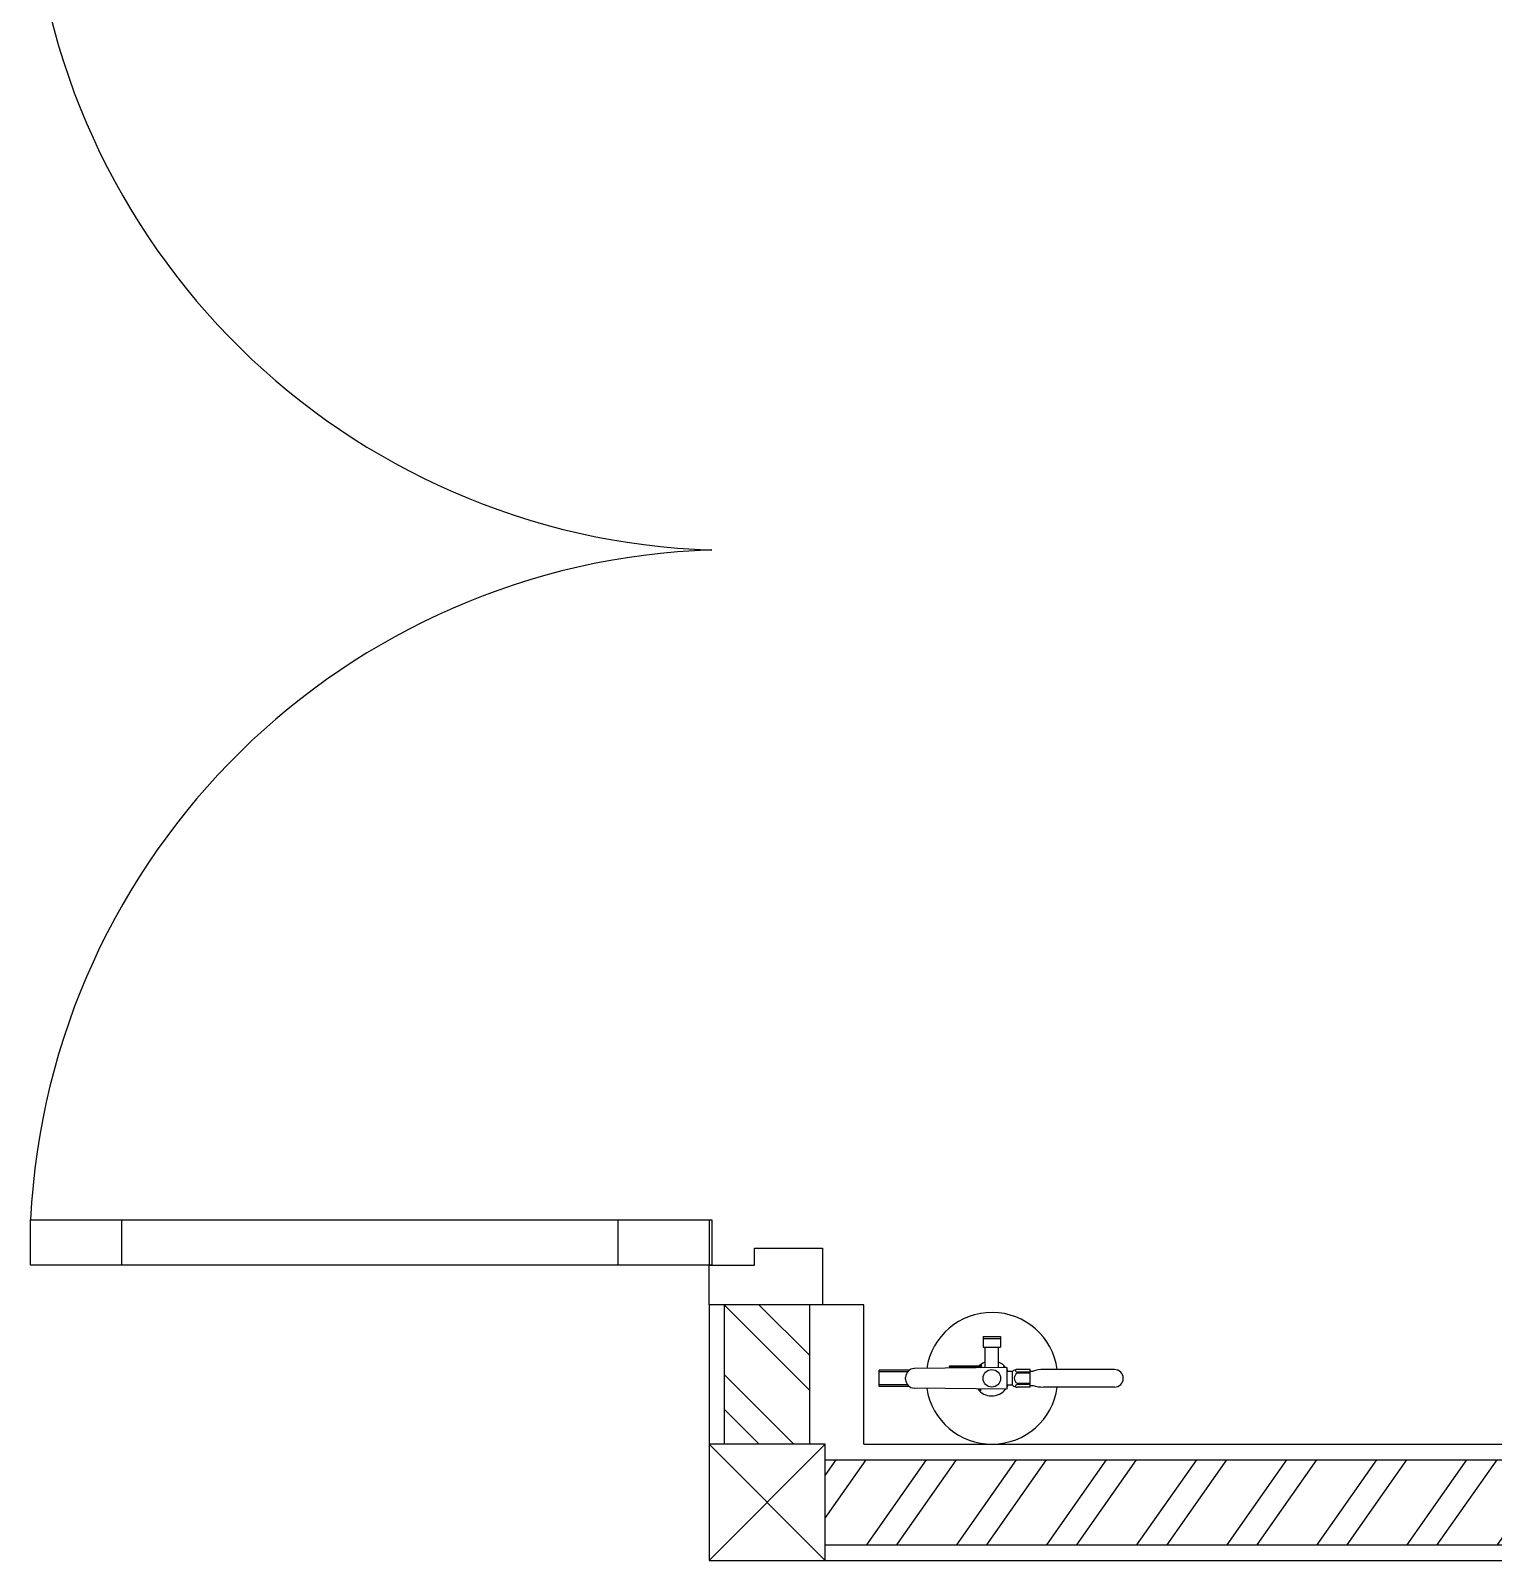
# Model space of a CAD drawing. Header units: millimetres. Extents: x -10849 to 51582, y -14593 to 28921.
# Drawn here: x 31799 to 33687, y 13862 to 15837 of the extents above; entities that cross this region are included whole.
import ezdxf

# ---------------------------------------------------------------- set-up
doc = ezdxf.new("R2010")
doc.units = ezdxf.units.MM

# ---------------------------------------------------------------- blocks, each defined once
blk = doc.blocks.new('Fire Extinguisher_top_dwgmodels.com')
at = {"color": 0}
for p, q in [((-111.7, 8), (-47, 8)), ((-34.9, 6.6), (-37.6, 6.6)), ((-34.9, 8), (-34.9, -8)), ((-34.9, 8), (-23.5, 8)), ((-34.9, 4.6), (-23.2, 4.6)), ((-34.8, 5.7), (-23.2, 5.7)), ((-18.9, 6.3), (-18.9, -6.3)), ((-18.9, 6.3), (-13.5, 6.3)), ((-13.5, -10), (-13.5, 10)), ((-13.5, 10), (70.6, 8.9)), ((10.3, 9.7), (10.3, 11.5)), ((10.7, 9.7), (10.7, 11.5)), ((75, 7.5), (102.5, 7.5)), ((76.7, 5.9), (102.5, 5.9)), ((78.5, 0.9), (78.5, -0.9)), ((102.5, 7.5), (102.5, -7.5)), ((-111.7, -8), (-47, -8)), ((-34.9, -6.6), (-37.6, -6.6)), ((-34.9, -4.6), (-23.2, -4.6)), ((-34.9, -8), (-23.5, -8)), ((-34.8, -5.7), (-23.2, -5.7)), ((-18.9, -6.3), (-13.5, -6.3)), ((-13.5, -10), (70.6, -8.9)), ((-6, -9.9), (-6, -28.4)), ((6, -9.7), (6, -28.4)), ((10.3, -9.7), (10.3, -9.7)), ((10.7, -9.9), (10.7, -9.7)), ((10.8, -10.2), (11, -9.9)), ((10.9, -10.4), (38.5, -10.4)), ((10.9, -11.2), (38.5, -11.2)), ((75, -7.5), (102.5, -7.5)), ((76.7, -5.9), (102.5, -5.9)), ((-8, -38), (-8, -28.4)), ((8, -28.4), (-8, -28.4)), ((-8, -36.1), (8, -36.1)), ((8, -38), (-8, -38)), ((8, -38), (8, -28.4))]:
    blk.add_line(p, q, dxfattribs=at)
blk.add_circle((0, 0), 8, dxfattribs=at)
for centre, radius, start, end in [((0, 0), 60, 8.6363, 172.3377), ((0, 0), 16, 37.0611, 141.3809), ((-111.7, 0), 8, 90, 270), ((-48.9, -37), 45.1, 75.4552, 87.5164), ((-23.6, 0.6), 7.45, 50.2127, 88.8117), ((-23.3, 7.7), 1.98, 271.9881, 358.9526), ((-25.5, 0), 5.13, 297.4534, 62.5466), ((0, 0), 16, 147.6298, 156.9032), ((10.5, 11.5), 0.177, 14.0852, 165.9148), ((70.5, 0.9), 8, 0, 89.221), ((0, 0), 60, 187.6623, 351.3637), ((-48.9, 37), 45.1, 272.4836, 284.5448), ((-23.6, -0.6), 7.45, 271.1883, 309.7873), ((-23.3, -7.7), 1.98, 1.0474, 88.0119), ((0, 0), 16, 203.0968, 212.3702), ((0, 0), 16, 218.6191, 247.9757), ((-11.2, -9.9), 0.819, 184.1848, 357.3731), ((0, 0), 16, 292.0243, 310.0558), ((10.5, -11), 1.25, 101.8101, 350.1732), ((10.5, -11), 0.907, 90, 346.3844), ((10.2, -9.7), 0.107, 282.2941, 2.9308), ((10.4, -9.9), 0.229, 277.2272, 346.9737), ((11.1, -10.8), 0.447, 116.5651, 243.4349), ((0, 0), 16, 312.0013, 315.4535), ((10.5, -11), 0.907, 40.2976, 70.7774), ((10.5, -11), 1.25, 27.9629, 66.6982), ((0, 0), 16, 319.3461, 322.9389), ((38.3, -10.8), 0.447, 296.5651, 63.4349), ((70.5, -0.9), 8, 270.779, 0)]:
    blk.add_arc(centre, radius, start, end, dxfattribs=at)

msp = doc.modelspace()

# ---------------------------------------------------------------- hatches: boundary and pattern name
h = msp.add_hatch()
h.set_pattern_fill('ANSI32', color=256, scale=10, angle=-90)
h.set_pattern_definition([(315, (31475.16, 37951.35), (67.35192, 67.35192), []), (315, (31475.16, 37906.45), (67.35192, 67.35192), [])])
h.paths.add_polyline_path([(32807.8, 16290.9), (32804.3, 18327.1), (32694.3, 18327.1), (32697.8, 16290.9)])
h.paths.add_polyline_path([(32804.3, 14012.5), (32804.3, 14192.5), (32694.3, 14192.5), (32694.3, 14012.5)])
h = msp.add_hatch()
h.set_pattern_fill('ANSI32', color=256, scale=10, angle=10)
h.set_pattern_definition([(55, (31475.16, 37951.35), (-78.02423, 54.63316), []), (55, (31519.38, 37959.15), (-78.02423, 54.63316), [])])
h.paths.add_polyline_path([(35424.3, 13882.5), (35424.3, 13992.5), (32824.3, 13992.5), (32824.3, 13882.5)])

# ---------------------------------------------------------------- linework, layer by layer
at = {"color": 240, "true_color": 0xed1f24}
for points in [[(32674.3, 14192.5), (32674.3, 13862.5), (35574.3, 13862.5), (35574.3, 20662.5)], [(32874.3, 14012.5), (32874.3, 14192.5), (32820.7, 14192.5)], [(32824.3, 13862.5), (32674.3, 14012.5)], [(32824.3, 14012.5), (32674.3, 13862.5)], [(32874.3, 14012.5), (35374.3, 14012.5)]]:
    msp.add_lwpolyline(points, dxfattribs=at)
at = {"color": 5}
for points in [[(32677.8, 14243.7), (31798.8, 14243.7), (31798.8, 14302.3), (32677.8, 14302.3), (32677.8, 14243.7)], [(31916, 14243.7), (31857.4, 14243.7), (31798.8, 14243.7), (31798.8, 14302.3), (31916, 14302.3), (31916, 14243.7)], [(32674.3, 14243.7), (32615.7, 14243.7), (32557.1, 14243.7), (32557.1, 14302.3), (32674.3, 14302.3), (32674.3, 14243.7)], [(32674.3, 14243.7), (32732.9, 14243.7), (32732.9, 14265.7), (32820.7, 14265.7), (32820.7, 14192.5), (32674.3, 14192.5), (32674.3, 14243.7)]]:
    msp.add_lwpolyline(points, dxfattribs=at)
for points in [[(32694.3, 14012.5), (32694.3, 14192.5)], [(32804.3, 14012.5), (32804.3, 14192.5)], [(32824.3, 13992.5), (35424.3, 13992.5)], [(32824.3, 13882.5), (35424.3, 13882.5)]]:
    msp.add_lwpolyline(points)
at = {"color": 240, "true_color": 0xed1f24}
msp.add_lwpolyline([(32674.3, 14012.5), (32674.3, 13862.5), (32824.3, 13862.5), (32824.3, 14012.5)], close=True, dxfattribs=at)
at = {"color": 251, "true_color": 0x636466}
for centre, start, end in [((32707.1, 16075.6), 182.8097, 268.1543), ((32707.1, 14257.8), 91.8457, 177.1903)]:
    msp.add_arc(centre, 909.4, start, end, dxfattribs=at)

# ---------------------------------------------------------------- block references
at = {"xscale": 1.417000145586477, "yscale": 1.417000145586477, "zscale": 1.417000145586477, "rotation": 180}
msp.add_blockref('Fire Extinguisher_top_dwgmodels.com', (33039.3, 14097.5), dxfattribs=at)

doc.saveas('drawing.dxf')
